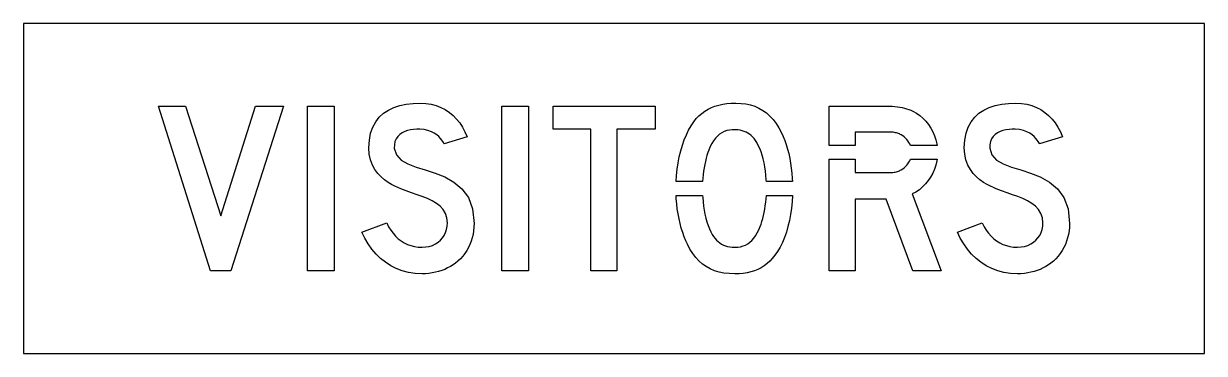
# Model space of a CAD drawing. Extents: x 0 to 43, y 0 to 12.
import ezdxf

# ---------------------------------------------------------------- set-up
doc = ezdxf.new("R2010")
doc.units = 0
doc.layers.add('CUT', color=7, linetype='Continuous')
doc.layers.add('OUTSIDE', color=1, linetype='Continuous')

msp = doc.modelspace()

# ---------------------------------------------------------------- linework, layer by layer
at = {"layer": 'CUT'}
for points in [[(16.2989, 4.0812), (16.2527, 3.963), (16.1987, 3.8496), (16.1369, 3.741), (16.0679, 3.6366), (15.9911, 3.5382), (15.9071, 3.4452), (15.8159, 3.3576), (15.7289, 3.2868), (15.6371, 3.2214), (15.5405, 3.1614), (15.4397, 3.1068), (15.3353, 3.0582), (15.2261, 3.0156), (15.1139, 2.9796), (14.9987, 2.9496), (14.8805, 2.9256), (14.7593, 2.9088), (14.6357, 2.898), (14.5103, 2.895), (14.2583, 2.907), (14.0177, 2.9442), (13.7897, 3.0042), (13.5731, 3.0864), (13.3697, 3.1896), (13.1789, 3.3132), (13.0013, 3.4554), (12.8375, 3.615), (12.6869, 3.792), (12.5507, 3.984), (12.4283, 4.1904), (12.3209, 4.4106), (13.2263, 4.7472), (13.2935, 4.6104), (13.3697, 4.4844), (13.4537, 4.3692), (13.5455, 4.2654), (13.6439, 4.173), (13.7501, 4.092), (13.8623, 4.023), (13.9811, 3.966), (14.1053, 3.9216), (14.2355, 3.8892), (14.3705, 3.87), (14.5103, 3.8634), (14.6435, 3.8712), (14.7689, 3.8934), (14.8859, 3.93), (14.9939, 3.9804), (15.0917, 4.0422), (15.1787, 4.116), (15.2549, 4.2), (15.3185, 4.2936), (15.3689, 4.3962), (15.4061, 4.5066), (15.4289, 4.6236), (15.4367, 4.7472), (15.4181, 4.9338), (15.3647, 5.0952), (15.2801, 5.2344), (15.1679, 5.355), (15.0323, 5.4588), (14.8763, 5.55), (14.7041, 5.631), (14.5199, 5.7048), (14.3267, 5.7744), (14.1281, 5.8434), (13.9289, 5.9142), (13.7315, 5.9892), (13.6337, 6.0312), (13.5215, 6.0828), (13.3997, 6.1458), (13.2725, 6.2226), (13.1435, 6.3138), (13.0187, 6.4212), (12.9005, 6.546), (12.7943, 6.6894), (12.7043, 6.8538), (12.6347, 7.0404), (12.5897, 7.2498), (12.5735, 7.4844), (12.5903, 7.764), (12.6377, 8.0136), (12.7157, 8.235), (12.8207, 8.4282), (12.9521, 8.5956), (13.1081, 8.7366), (13.2857, 8.8536), (13.4843, 8.9472), (13.7015, 9.018), (13.9355, 9.0672), (14.1851, 9.096), (14.4473, 9.105), (14.6519, 9.0954), (14.8457, 9.066), (15.0275, 9.018), (15.1985, 8.9526), (15.3575, 8.8698), (15.5051, 8.7708), (15.6419, 8.6568), (15.7667, 8.5284), (15.8801, 8.3856), (15.9827, 8.2308), (16.0733, 8.0628), (16.1525, 7.884), (15.3107, 7.6314), (15.3059, 7.6416), (15.2915, 7.6692), (15.2669, 7.7106), (15.2309, 7.7634), (15.1823, 7.8234), (15.1211, 7.887), (15.0455, 7.9512), (14.9549, 8.0118), (14.8487, 8.067), (14.7257, 8.1114), (14.5853, 8.1432), (14.4263, 8.1576), (14.3141, 8.1594), (14.2013, 8.1516), (14.0891, 8.1354), (13.9805, 8.109), (13.8773, 8.0718), (13.7813, 8.0238), (13.6961, 7.9638), (13.6229, 7.8912), (13.5647, 7.8054), (13.5233, 7.7064), (13.5011, 7.5924), (13.4999, 7.4634), (13.5749, 7.2198), (13.7447, 7.0368), (13.9895, 6.8964), (14.2907, 6.7818), (14.6285, 6.6756), (14.9843, 6.5604), (15.3377, 6.42), (15.6707, 6.2358), (15.9629, 5.9916), (16.1957, 5.67), (16.3499, 5.2542), (16.4051, 4.7262), (16.4009, 4.5906), (16.3877, 4.458), (16.3667, 4.329), (16.3367, 4.203)], [(26.9657, 6.9342), (26.9327, 7.0746), (26.8955, 7.209), (26.8535, 7.3368), (26.8067, 7.4568), (26.7557, 7.5696), (26.6999, 7.6734), (26.6513, 7.749), (26.6009, 7.8162), (26.5487, 7.8762), (26.4929, 7.9296), (26.4347, 7.9758), (26.3735, 8.016), (26.3087, 8.0496), (26.2397, 8.0778), (26.1671, 8.1), (26.0897, 8.1174), (26.0075, 8.1294), (25.9205, 8.1366), (25.8083, 8.1366), (25.7027, 8.1264), (25.6037, 8.1048), (25.5107, 8.0724), (25.4237, 8.0286), (25.3421, 7.9734), (25.2653, 7.9074), (25.1939, 7.8294), (25.1273, 7.74), (25.0649, 7.6386), (25.0067, 7.5252), (24.9521, 7.3998), (24.9167, 7.3068), (24.8843, 7.2066), (24.8543, 7.0998), (24.8267, 6.9876), (24.8027, 6.8706), (24.7811, 6.75), (24.7631, 6.6264), (24.7481, 6.5004), (24.7361, 6.3726), (24.7281, 6.251), (23.7586, 6.251), (23.7731, 6.4746), (23.7983, 6.7086), (23.8325, 6.936), (23.8763, 7.1562), (23.9285, 7.3686), (23.9891, 7.572), (24.0581, 7.7658), (24.1343, 7.9494), (24.2177, 8.1222), (24.3083, 8.283), (24.4049, 8.4318), (24.4973, 8.5422), (24.5951, 8.6424), (24.6983, 8.7324), (24.8081, 8.8122), (24.9245, 8.8818), (25.0469, 8.9424), (25.1771, 8.9928), (25.3139, 9.0336), (25.4591, 9.0654), (25.6115, 9.0876), (25.7723, 9.1008), (25.9421, 9.105), (26.1263, 9.0984), (26.3021, 9.0768), (26.4683, 9.0414), (26.6255, 8.9904), (26.7749, 8.925), (26.9153, 8.8446), (27.0485, 8.7486), (27.1739, 8.6376), (27.2921, 8.5104), (27.4031, 8.367), (27.5069, 8.2074), (27.6053, 8.0316), (27.6659, 7.8954), (27.7223, 7.7502), (27.7739, 7.5972), (27.8207, 7.4364), (27.8627, 7.2696), (27.8999, 7.0974), (27.9311, 6.9198), (27.9575, 6.7386), (27.9779, 6.5544), (27.9929, 6.3672), (27.9985, 6.251), (27.0506, 6.251), (27.0473, 6.3204), (27.0341, 6.4806), (27.0161, 6.6366), (26.9933, 6.7878)], [(38.0207, 4.203), (37.9829, 4.0812), (37.9367, 3.963), (37.8827, 3.8496), (37.8209, 3.741), (37.7519, 3.6366), (37.6751, 3.5382), (37.5911, 3.4452), (37.4999, 3.3576), (37.4129, 3.2868), (37.3211, 3.2214), (37.2245, 3.1614), (37.1237, 3.1068), (37.0193, 3.0582), (36.9101, 3.0156), (36.7979, 2.9796), (36.6827, 2.9496), (36.5645, 2.9256), (36.4433, 2.9088), (36.3197, 2.898), (36.1943, 2.895), (35.9423, 2.907), (35.7017, 2.9442), (35.4737, 3.0042), (35.2571, 3.0864), (35.0537, 3.1896), (34.8629, 3.3132), (34.6853, 3.4554), (34.5215, 3.615), (34.3709, 3.792), (34.2347, 3.984), (34.1123, 4.1904), (34.0049, 4.4106), (34.9103, 4.7472), (34.9775, 4.6104), (35.0537, 4.4844), (35.1377, 4.3692), (35.2295, 4.2654), (35.3279, 4.173), (35.4341, 4.092), (35.5463, 4.023), (35.6651, 3.966), (35.7893, 3.9216), (35.9195, 3.8892), (36.0545, 3.87), (36.1943, 3.8634), (36.3275, 3.8712), (36.4529, 3.8934), (36.5699, 3.93), (36.6779, 3.9804), (36.7757, 4.0422), (36.8627, 4.116), (36.9389, 4.2), (37.0025, 4.2936), (37.0529, 4.3962), (37.0901, 4.5066), (37.1129, 4.6236), (37.1207, 4.7472), (37.1021, 4.9338), (37.0487, 5.0952), (36.9641, 5.2344), (36.8519, 5.355), (36.7163, 5.4588), (36.5603, 5.55), (36.3881, 5.631), (36.2039, 5.7048), (36.0107, 5.7744), (35.8121, 5.8434), (35.6129, 5.9142), (35.4155, 5.9892), (35.3177, 6.0312), (35.2055, 6.0828), (35.0837, 6.1458), (34.9565, 6.2226), (34.8275, 6.3138), (34.7027, 6.4212), (34.5845, 6.546), (34.4783, 6.6894), (34.3883, 6.8538), (34.3187, 7.0404), (34.2737, 7.2498), (34.2575, 7.4844), (34.2743, 7.764), (34.3217, 8.0136), (34.3997, 8.235), (34.5047, 8.4282), (34.6361, 8.5956), (34.7921, 8.7366), (34.9697, 8.8536), (35.1683, 8.9472), (35.3855, 9.018), (35.6195, 9.0672), (35.8691, 9.096), (36.1313, 9.105), (36.3359, 9.0954), (36.5297, 9.066), (36.7115, 9.018), (36.8825, 8.9526), (37.0415, 8.8698), (37.1891, 8.7708), (37.3259, 8.6568), (37.4507, 8.5284), (37.5641, 8.3856), (37.6667, 8.2308), (37.7573, 8.0628), (37.8365, 7.884), (36.9947, 7.6314), (36.9899, 7.6416), (36.9755, 7.6692), (36.9509, 7.7106), (36.9149, 7.7634), (36.8663, 7.8234), (36.8051, 7.887), (36.7295, 7.9512), (36.6389, 8.0118), (36.5327, 8.067), (36.4097, 8.1114), (36.2693, 8.1432), (36.1103, 8.1576), (35.9981, 8.1594), (35.8853, 8.1516), (35.7731, 8.1354), (35.6645, 8.109), (35.5613, 8.0718), (35.4653, 8.0238), (35.3801, 7.9638), (35.3069, 7.8912), (35.2487, 7.8054), (35.2073, 7.7064), (35.1851, 7.5924), (35.1839, 7.4634), (35.2589, 7.2198), (35.4287, 7.0368), (35.6735, 6.8964), (35.9747, 6.7818), (36.3125, 6.6756), (36.6683, 6.5604), (37.0217, 6.42), (37.3547, 6.2358), (37.6469, 5.9916), (37.8797, 5.67), (38.0339, 5.2542), (38.0891, 4.7262), (38.0849, 4.5906), (38.0717, 4.458), (38.0507, 4.329)], [(5.9003, 9), (7.1843, 4.9998), (8.4479, 9), (9.4583, 9), (7.5425, 3), (6.8057, 3), (4.9109, 9)], [(10.3421, 3), (10.3421, 9), (11.3105, 9), (11.3105, 3)], [(18.3839, 3), (17.4155, 3), (17.4155, 9), (18.3839, 9)], [(20.6573, 8.1576), (19.2893, 8.1576), (19.2893, 9), (22.9943, 9), (22.9943, 8.1576), (21.6047, 8.1576), (21.6047, 3), (20.6573, 3)], [(32.1197, 7.8312), (32.0717, 7.8744), (32.0189, 7.9134), (31.9631, 7.9476), (31.9271, 7.9674), (31.8935, 7.9842), (31.8599, 7.9992), (31.8257, 8.0118), (31.7903, 8.0226), (31.7525, 8.0316), (31.7111, 8.0388), (31.6655, 8.0442), (31.6139, 8.0478), (31.5557, 8.0508), (31.4897, 8.052), (31.4159, 8.0526), (30.2789, 8.0526), (30.2789, 7.5668), (29.3315, 7.5668), (29.3315, 9), (31.3103, 9), (31.4231, 8.9988), (31.5305, 8.9964), (31.6319, 8.991), (31.7291, 8.9838), (31.8215, 8.9736), (31.9103, 8.9604), (31.9955, 8.9442), (32.0777, 8.925), (32.1569, 8.9022), (32.2343, 8.8758), (32.3099, 8.8452), (32.3843, 8.8104), (32.5127, 8.7396), (32.6339, 8.6544), (32.7479, 8.556), (32.8529, 8.4462), (32.9483, 8.3262), (33.0341, 8.1972), (33.1085, 8.061), (33.1715, 7.9188), (33.2219, 7.7712), (33.2591, 7.6212), (33.2672, 7.5668), (32.2941, 7.5668), (32.2697, 7.6224), (32.2391, 7.6788), (32.2043, 7.7328), (32.1641, 7.7838)], [(30.2789, 7.0648), (30.2789, 6.579), (31.4159, 6.579), (31.4855, 6.5796), (31.5485, 6.5808), (31.6049, 6.5838), (31.6559, 6.5874), (31.7021, 6.5928), (31.7447, 6.6), (31.7843, 6.609), (31.8209, 6.6192), (31.8569, 6.6324), (31.8917, 6.6474), (31.9271, 6.6642), (31.9631, 6.684), (32.0189, 6.7182), (32.0717, 6.7572), (32.1197, 6.8004), (32.1641, 6.8478), (32.2043, 6.8988), (32.2391, 6.9528), (32.2697, 7.0092), (32.2941, 7.0648), (33.2679, 7.0648), (33.2585, 7.002), (33.2219, 6.8478), (33.1709, 6.6984), (33.1073, 6.5538), (33.0317, 6.4158), (32.9441, 6.2856), (32.8463, 6.165), (32.7389, 6.0546), (32.6219, 5.9562), (32.4965, 5.871), (32.3633, 5.8002), (33.4157, 3), (32.3843, 3), (31.4159, 5.6106), (30.2789, 5.6106), (30.2789, 3), (29.3315, 3), (29.3315, 7.0648)], [(27.7769, 4.4154), (27.7085, 4.2192), (27.6317, 4.0356), (27.5471, 3.8646), (27.4535, 3.7086), (27.3521, 3.5682), (27.2651, 3.4578), (27.1715, 3.3576), (27.0719, 3.2676), (26.9663, 3.1878), (26.8547, 3.1182), (26.7365, 3.0576), (26.6123, 3.0072), (26.4821, 2.9664), (26.3459, 2.9346), (26.2031, 2.9124), (26.0543, 2.8992), (25.8995, 2.895), (25.6955, 2.9016), (25.5041, 2.9232), (25.3253, 2.9586), (25.1573, 3.0096), (25.0007, 3.075), (24.8549, 3.1554), (24.7193, 3.2514), (24.5927, 3.3624), (24.4757, 3.4896), (24.3671, 3.633), (24.2663, 3.7926), (24.1733, 3.9684), (24.1121, 4.1004), (24.0545, 4.2438), (24.0011, 4.3968), (23.9519, 4.5576), (23.9075, 4.7262), (23.8679, 4.9002), (23.8343, 5.0784), (23.8055, 5.2596), (23.7827, 5.4426), (23.7659, 5.6262), (23.7591, 5.749), (24.7276, 5.749), (24.7313, 5.673), (24.7439, 5.5164), (24.7619, 5.3616), (24.7853, 5.2104), (24.8129, 5.0634), (24.8453, 4.9212), (24.8831, 4.7856), (24.9251, 4.6572), (24.9719, 4.5372), (25.0229, 4.4268), (25.0787, 4.3266), (25.1273, 4.251), (25.1789, 4.1826), (25.2335, 4.1208), (25.2917, 4.0656), (25.3529, 4.0176), (25.4183, 3.9762), (25.4873, 3.9414), (25.5605, 3.9132), (25.6385, 3.891), (25.7207, 3.8754), (25.8077, 3.8664), (25.8995, 3.8634), (26.0069, 3.8682), (26.1071, 3.8826), (26.2013, 3.9078), (26.2895, 3.9426), (26.3723, 3.9882), (26.4497, 4.0446), (26.5223, 4.1118), (26.5907, 4.1904), (26.6549, 4.2804), (26.7149, 4.3824), (26.7719, 4.4958), (26.8259, 4.6212), (26.8571, 4.7052), (26.8871, 4.8), (26.9153, 4.9032), (26.9423, 5.013), (26.9669, 5.1294), (26.9891, 5.25), (27.0089, 5.3736), (27.0257, 5.499), (27.0395, 5.6244), (27.0491, 5.749), (27.9999, 5.749), (27.9857, 5.5176), (27.9623, 5.2854), (27.9293, 5.0574), (27.8873, 4.836), (27.8363, 4.6212)]]:
    msp.add_lwpolyline(points, close=True, dxfattribs=at)
at = {"layer": 'OUTSIDE'}
msp.add_lwpolyline([(0, 0), (43, 0), (43, 12), (0, 12)], close=True, dxfattribs=at)

doc.saveas('drawing.dxf')
